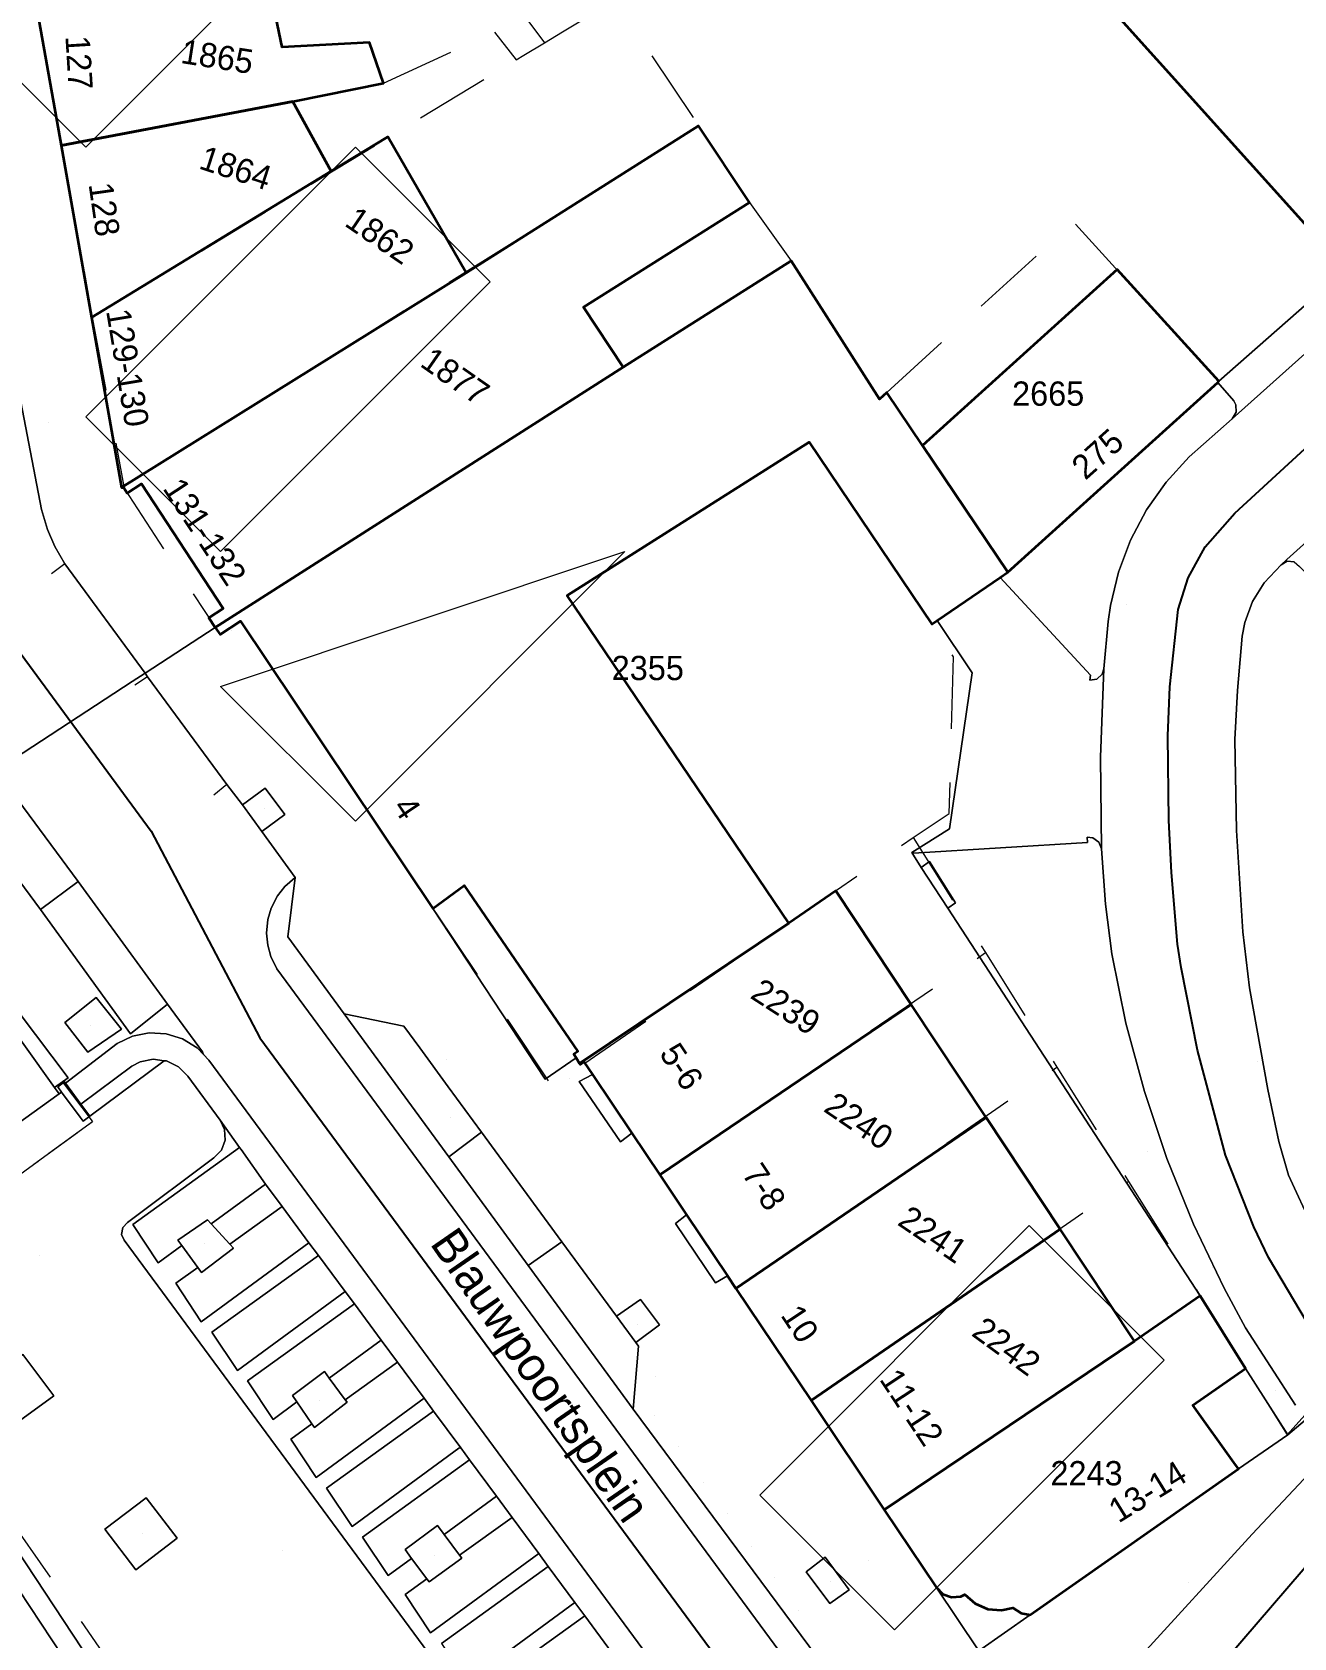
# Model space of a CAD drawing. Header units: metres. Extents: x 0 to 105485, y 0 to 425721.
# Drawn here: x 104915.5 to 104962.3, y 425472.2 to 425531.8 of the extents above; entities that cross this region are included whole.
import ezdxf
from ezdxf.enums import TextEntityAlignment as Align

# ---------------------------------------------------------------- set-up
doc = ezdxf.new("R2010")
doc.units = ezdxf.units.M
doc.header["$MEASUREMENT"] = 0
doc.linetypes.add('IE-TERREINAFSCHEIDING_KUNSTMATIG-SO', pattern=[11, 4, -1, 4, -2])
doc.linetypes.add('KG-PERCEEL-SO', pattern=[19, 5.5, -4, 5.5, -4])
for name, color, linetype, lineweight in [('B-XX-GK-KADEMUUR-G', 150, 'Continuous', 18), ('B-XX-GR-BOOM-G', 90, 'Continuous', 13), ('B-XX-GR-STRUIK-G', 90, 'Continuous', 13), ('B-XX-IE-MEUBILAIR-G', 7, 'Continuous', 18), ('B-XX-IE-MEUBILAIR_WEGMEUBILAIR-G', 7, 'Continuous', 18), ('B-XX-IE-MEUBILAIR_WEGMEUBILAIR_AFVALBAK-G', 7, 'Continuous', 18), ('B-XX-IE-TERREINAFSCHEIDING_KUNSTMATIG_HEKWERK-G', 20, 'IE-TERREINAFSCHEIDING_KUNSTMATIG-SO', 18), ('B-XX-KG-GRENS_PERCEEL-G', 150, 'KG-PERCEEL-SO', 18), ('B-XX-KG-GRENS_PERCEEL-T', 150, 'KG-PERCEEL-SO', 18), ('B-XX-OG-BEBOUWING-G', 7, 'Continuous', 35), ('B-XX-OG-BEBOUWING_HUISNUMMER-T', 7, 'Continuous', 18), ('B-XX-OG-BEBOUWING_STRAATNAAM-T', 7, 'Continuous', 18), ('B-XX-OG-BEBOUWING_TRAP-G', 7, 'Continuous', 18), ('B-XX-OG-GRENS-G', 7, 'Continuous', 18), ('B-XX-OG-TERREIN_ERF-G', 7, 'Continuous', 18), ('B-XX-OG-WATER_HAVEN-G', 170, 'Continuous', 18), ('B-XX-VH-ONVERHARD_ZAND-G', 210, 'Continuous', 18), ('B-XX-VH-OPENVERHARDING-G', 90, 'Continuous', 18), ('B-XX-VH-OPENVERHARDING_TEGEL-G', 90, 'Continuous', 18), ('B-XX-VW-MARKERING-G', 7, 'Continuous', 18)]:
    doc.layers.add(name, color=color, linetype=linetype, lineweight=lineweight)
doc.layers.add('GIS-WEGVAKKEN', color=2, linetype='Continuous')

msp = doc.modelspace()

# ---------------------------------------------------------------- linework, layer by layer
at = {"layer": 'B-XX-GK-KADEMUUR-G', "ltscale": 0.5}
for points in [[(104914.118, 425495.727), (104916.344, 425492.617), (104916.848, 425492.978), (104913.84, 425496.946)], [(104913.774, 425475.847), (104917.05, 425470.899), (104917.198, 425470.675), (104927.799, 425454.667), (104928.006, 425454.354), (104928.246, 425453.992), (104938.454, 425448.172), (104938.519, 425448.193), (104938.737, 425448.602), (104934.697, 425450.942), (104934.469, 425450.551), (104933.808, 425450.937), (104934.016, 425451.294), (104928.63, 425454.472), (104928.03, 425455.379), (104928.147, 425455.456), (104922.102, 425464.619), (104917.727, 425471.25), (104909.691, 425483.43)]]:
    msp.add_lwpolyline(points, dxfattribs=at)
at = {"layer": 'B-XX-GR-BOOM-G', "color": 0, "true_color": 0x604a38}
for points in [[(104924.113, 425502.971, 2.415), (104924.113, 425502.971, 5.215)], [(104917.679, 425494.918, 2.233), (104917.679, 425494.918, 5.033)], [(104930.868, 425493.654, 2.56), (104930.868, 425493.654, 5.36)], [(104921.907, 425486.818, 2.434), (104921.907, 425486.818, 5.234)], [(104937.965, 425483.847, 2.889), (104937.965, 425483.847, 5.689)], [(104926.184, 425481.02, 2.654), (104926.184, 425481.02, 5.454)], [(104919.621, 425476.059, 2.833), (104919.621, 425476.059, 5.633)], [(104930.438, 425475.249, 2.901), (104930.438, 425475.249, 5.701)], [(104945.134, 425474.305, 3.255), (104945.134, 425474.305, 6.055)]]:
    msp.add_polyline3d(points, dxfattribs=at)
at = {"layer": 'B-XX-GR-STRUIK-G', "ltscale": 0.5}
for points in [[(104948.495, 425500.786), (104949.482, 425499.27), (104949.768, 425499.472), (104948.793, 425501.005)], [(104936.291, 425493.107), (104935.807, 425492.84), (104937.339, 425490.605), (104937.758, 425490.92)], [(104939.786, 425487.895), (104939.375, 425487.578), (104940.86, 425485.375), (104941.299, 425485.639)]]:
    msp.add_lwpolyline(points, close=True, dxfattribs=at)
at = {"layer": 'B-XX-IE-MEUBILAIR-G', "color": 0, "true_color": 0x604a38}
for points in [[(104916.101, 425517.303, 2.209), (104916.101, 425517.303, 3.709)], [(104956.1, 425510.532, 3.638), (104956.1, 425510.532, 5.138)], [(104922.919, 425509.582, 2.379), (104922.919, 425509.582, 3.879)], [(104955.42, 425509.589, 3.601), (104955.42, 425509.589, 5.101)], [(104924.382, 425501.624, 2.432), (104924.382, 425501.624, 3.932)], [(104960.391, 425498.927, 3.509), (104960.391, 425498.927, 5.009)], [(104929.86, 425494.126, 2.512), (104929.86, 425494.126, 4.012)], [(104960.954, 425493.593, 3.418), (104960.954, 425493.593, 4.918)], [(104935.431, 425492.938, 2.718), (104935.431, 425492.938, 4.218)], [(104931.016, 425491.494, 2.549), (104931.016, 425491.494, 4.049)], [(104956.868, 425490.261, 3.498), (104956.868, 425490.261, 4.998)], [(104961.995, 425489.779, 3.373), (104961.995, 425489.779, 4.873)], [(104923.907, 425489.385, 2.4), (104923.907, 425489.385, 3.9)], [(104959.313, 425485.942, 3.346), (104959.313, 425485.942, 4.846)], [(104928.32, 425483.437, 2.595), (104928.32, 425483.437, 4.095)], [(104938.644, 425481.891, 2.948), (104938.644, 425481.891, 5.948)], [(104961.637, 425481.393, 3.303), (104961.637, 425481.393, 4.803)], [(104938.583, 425480.467, 2.95), (104938.583, 425480.467, 5.95)], [(104939.505, 425479.287, 2.993), (104939.505, 425479.287, 5.993)], [(104940.423, 425477.952, 3.002), (104940.423, 425477.952, 6.002)], [(104941.298, 425476.819, 3.057), (104941.298, 425476.819, 6.057)], [(104960.766, 425476.057, 3.263), (104960.766, 425476.057, 4.763)], [(104942.177, 425475.58, 3.115), (104942.177, 425475.58, 6.115)], [(104946.539, 425475.069, 3.279), (104946.539, 425475.069, 4.779)], [(104943.051, 425474.426, 3.16), (104943.051, 425474.426, 6.16)], [(104958.404, 425474.263, 3.293), (104958.404, 425474.263, 6.293)], [(104943.926, 425473.22, 3.203), (104943.926, 425473.22, 6.203)]]:
    msp.add_polyline3d(points, dxfattribs=at)
at = {"layer": 'B-XX-IE-MEUBILAIR_WEGMEUBILAIR-G', "color": 0, "true_color": 0x604a38}
msp.add_polyline3d([(104924.785, 425475.44, 2.936), (104924.785, 425475.44, 4.436)], dxfattribs=at)
at = {"layer": 'B-XX-IE-MEUBILAIR_WEGMEUBILAIR_AFVALBAK-G', "color": 0, "true_color": 0x604a38}
msp.add_polyline3d([(104915.783, 425486.374, 2.51), (104915.783, 425486.374, 4.01)], dxfattribs=at)
at = {"layer": 'B-XX-IE-TERREINAFSCHEIDING_KUNSTMATIG_HEKWERK-G', "ltscale": 0.5, "flags": 128}
msp.add_lwpolyline([(104916.664, 425492.796), (104917.693, 425491.425), (104917.75, 425491.348), (104910.773, 425486.268), (104910.522, 425486.085), (104910.223, 425485.867)], dxfattribs=at)
at = {"layer": 'B-XX-IE-TERREINAFSCHEIDING_KUNSTMATIG_HEKWERK-G', "color": 0, "ltscale": 0.5, "true_color": 0x8c7868}
msp.add_polyline3d([(104916.664, 425492.796, 2.351), (104917.693, 425491.425, 2.45), (104917.75, 425491.348, 2.449), (104915.424, 425489.655, 2.465), (104913.099, 425487.961, 2.472), (104910.773, 425486.268, 2.509), (104910.522, 425486.085, 2.511), (104910.223, 425485.867, 2.51)], dxfattribs=at)
at = {"layer": 'B-XX-KG-GRENS_PERCEEL-G', "ltscale": 0.5, "flags": 128}
for points in [[(104904.492, 425546.427), (104909.684, 425494.81), (104911.007, 425492.817), (104905.768, 425489.43), (104930.508, 425453.842), (104935.922, 425450.787), (104936.313, 425450.556)], [(104918.806, 425544.959), (104929.716, 425536.691), (104931.919, 425534.845), (104934.511, 425531.374)], [(104915.511, 425533.538), (104924.504, 425532.612), (104927.961, 425532.311), (104932.015, 425532.586), (104932.664, 425531.761)], [(104915.511, 425533.538), (104916.59, 425527.562)], [(104935.18, 425531.775), (104937.127, 425532.945), (104940.23, 425528.292)], [(104934.511, 425531.374), (104935.18, 425531.775)], [(104928.545, 425529.873), (104932.664, 425531.761)], [(104932.664, 425531.761), (104933.468, 425530.741)], [(104933.468, 425530.741), (104933.749, 425530.912), (104934.511, 425531.374)], [(104917.739, 425521.193), (104933.468, 425530.741)], [(104916.59, 425527.562), (104928.545, 425529.873)], [(104918.912, 425514.917), (104940.23, 425528.292)], [(104940.23, 425528.292), (104942.127, 425525.448)], [(104916.59, 425527.562), (104917.739, 425521.193)], [(104942.127, 425525.448), (104943.662, 425523.285)], [(104947.213, 425518.398), (104954.14, 425524.726), (104959.538, 425518.817)], [(104922.303, 425509.69), (104937.438, 425519.338), (104943.662, 425523.285)], [(104943.662, 425523.285), (104946.946, 425518.158), (104947.213, 425518.398)], [(104959.538, 425518.817), (104964.242, 425522.962)], [(104917.739, 425521.193), (104918.912, 425514.917)], [(104951.699, 425511.731), (104959.538, 425518.817)], [(104947.213, 425518.398), (104951.699, 425511.731)], [(104918.912, 425514.917), (104918.93, 425514.823), (104922.303, 425509.69)], [(104948.885, 425509.804), (104951.699, 425511.731)], [(104922.303, 425509.69), (104922.481, 425509.42), (104923.241, 425509.919), (104934.779, 425492.684), (104936.008, 425493.528)], [(104948.194, 425501.899), (104949.53, 425502.778), (104949.687, 425508.601), (104948.885, 425509.804)], [(104936.008, 425493.528), (104948.194, 425501.899)], [(104948.194, 425501.899), (104950.871, 425497.622)], [(104938.791, 425489.379), (104950.871, 425497.622)], [(104950.871, 425497.622), (104953.527, 425493.379)], [(104936.008, 425493.528), (104938.791, 425489.379)], [(104941.618, 425485.164), (104953.527, 425493.379)], [(104953.527, 425493.379), (104956.182, 425489.136)], [(104938.791, 425489.379), (104941.618, 425485.164)], [(104944.408, 425481.004), (104956.182, 425489.136)], [(104956.182, 425489.136), (104958.838, 425484.893)], [(104941.618, 425485.164), (104944.408, 425481.004)], [(104947.12, 425476.96), (104958.838, 425484.893)], [(104958.838, 425484.893), (104962.065, 425479.738)], [(104962.065, 425479.738), (104965.607, 425483.693)], [(104944.408, 425481.004), (104947.12, 425476.96)], [(104950.627, 425471.729), (104952.536, 425473.065), (104962.065, 425479.738)], [(104947.12, 425476.96), (104949.05, 425474.082), (104950.627, 425471.729)]]:
    msp.add_lwpolyline(points, dxfattribs=at)
at = {"layer": 'B-XX-OG-BEBOUWING-G', "ltscale": 0.5}
msp.add_lwpolyline([(104946.946, 425542.19), (104964.147, 425523.068), (104964.242, 425522.962), (104964.263, 425522.981), (104994.911, 425550.821)], dxfattribs=at)
for points in [[(104915.522, 425533.537), (104916.581, 425527.56), (104925.185, 425529.192), (104928.545, 425529.872), (104928.027, 425531.388), (104924.782, 425531.215), (104924.493, 425532.636)], [(104916.581, 425527.56), (104917.712, 425521.177), (104926.603, 425526.612), (104925.185, 425529.192)], [(104937.438, 425519.338), (104935.962, 425521.56), (104942.127, 425525.448), (104940.23, 425528.292), (104931.605, 425522.838), (104918.828, 425514.881), (104918.906, 425514.86), (104919.037, 425514.66), (104919.564, 425515.006), (104922.596, 425510.393), (104922.069, 425510.047), (104922.304, 425509.689)], [(104918.828, 425514.881), (104931.605, 425522.838), (104928.708, 425527.879), (104926.603, 425526.612), (104917.712, 425521.177)], [(104935.691, 425493.721), (104935.82, 425493.515), (104943.577, 425498.716), (104935.357, 425510.865), (104944.338, 425516.56), (104948.885, 425509.804), (104949.084, 425509.94), (104951.424, 425511.543), (104951.699, 425511.731), (104948.533, 425516.436), (104947.213, 425518.398), (104946.946, 425518.158), (104943.662, 425523.285), (104937.438, 425519.338), (104922.304, 425509.689), (104922.481, 425509.42), (104923.241, 425509.919), (104930.379, 425499.256), (104931.536, 425500.116), (104935.751, 425493.953), (104935.603, 425493.862)], [(104959.489, 425518.773), (104959.538, 425518.817), (104955.755, 425522.958), (104948.533, 425516.436), (104951.699, 425511.731)], [(104948.123, 425495.701), (104945.325, 425499.921), (104943.577, 425498.716), (104935.82, 425493.515), (104935.844, 425493.477), (104935.981, 425493.569), (104936.291, 425493.107), (104937.758, 425490.92), (104938.791, 425489.379)], [(104950.905, 425491.507), (104948.123, 425495.701), (104938.791, 425489.379), (104939.786, 425487.895), (104941.299, 425485.639), (104941.618, 425485.164)], [(104953.65, 425487.367), (104950.905, 425491.507), (104941.618, 425485.164), (104944.408, 425481.004)], [(104956.409, 425483.207), (104953.65, 425487.367), (104944.408, 425481.004), (104947.12, 425476.96)], [(104947.12, 425476.96), (104949.05, 425474.082), (104949.291, 425473.829), (104949.618, 425473.709), (104949.966, 425473.745), (104950.106, 425473.81), (104950.491, 425473.475), (104950.961, 425473.275), (104951.469, 425473.23), (104951.896, 425473.317), (104952.205, 425473.118), (104952.536, 425473.065), (104960.256, 425478.471), (104960.084, 425478.712), (104958.57, 425480.841), (104960.526, 425482.196), (104958.838, 425484.893), (104956.409, 425483.207)]]:
    msp.add_lwpolyline(points, close=True, dxfattribs=at)
at = {"layer": 'B-XX-OG-BEBOUWING_TRAP-G', "ltscale": 0.5}
msp.add_lwpolyline([(104931.536, 425500.116), (104930.379, 425499.256), (104934.537, 425492.931), (104935.691, 425493.721), (104935.603, 425493.862), (104935.751, 425493.953)], close=True, dxfattribs=at)
at = {"layer": 'B-XX-OG-GRENS-G'}
for points in [[(104912.5, 425537.5, 2.284), (104927.5, 425537.5, 2.871), (104917.5, 425527.5, 2.417), (104912.5, 425532.5, 2.238)], [(104927.5, 425527.5, 2.744), (104932.5, 425522.5, 2.827), (104922.5, 425512.5, 2.415), (104917.5, 425517.5, 2.297)], [(104937.5, 425512.5, 3.511), (104927.5, 425502.5, 2.572), (104922.5, 425507.5, 2.378)], [(104952.5, 425487.5, 3.581), (104957.5, 425482.5, 3.387), (104947.5, 425472.5, 3.377), (104942.5, 425477.5, 3.111)]]:
    msp.add_polyline3d(points, close=True, dxfattribs=at)
at = {"layer": 'B-XX-OG-TERREIN_ERF-G', "ltscale": 0.5}
msp.add_lwpolyline([(104924.493, 425532.636), (104924.782, 425531.215), (104928.027, 425531.388), (104928.545, 425529.872), (104925.185, 425529.192), (104926.603, 425526.612), (104928.708, 425527.879), (104931.605, 425522.838), (104940.23, 425528.292), (104942.127, 425525.448), (104935.962, 425521.56), (104937.438, 425519.338), (104943.662, 425523.285), (104946.946, 425518.158), (104947.213, 425518.398), (104948.533, 425516.436), (104955.755, 425522.958), (104959.538, 425518.817), (104964.242, 425522.962), (104964.147, 425523.068), (104946.946, 425542.19)], dxfattribs=at)
for points in [[(104949.482, 425499.27), (104948.495, 425500.786), (104948.138, 425501.335), (104949.537, 425502.215), (104950.387, 425507.999), (104949.084, 425509.94), (104948.885, 425509.804), (104944.338, 425516.56), (104935.357, 425510.865), (104943.577, 425498.716), (104945.325, 425499.921), (104948.123, 425495.701), (104950.905, 425491.507), (104953.65, 425487.367), (104956.409, 425483.207), (104958.838, 425484.893)], [(104960.526, 425482.196), (104958.57, 425480.841), (104960.084, 425478.712), (104960.256, 425478.471), (104962.092, 425479.736)]]:
    msp.add_lwpolyline(points, close=True, dxfattribs=at)
at = {"layer": 'B-XX-OG-WATER_HAVEN-G', "ltscale": 0.5}
for points in [[(104909.211, 425487.146), (104916.515, 425492.383), (104916.344, 425492.617), (104914.118, 425495.727)], [(104963.113, 425443.168), (104961.67, 425442.328), (104960.846, 425443.794), (104960.744, 425443.897), (104959.745, 425443.35), (104956.934, 425441.81), (104953.381, 425439.865), (104953.409, 425439.769), (104953.007, 425439.521), (104949.488, 425441.653), (104946.704, 425443.257), (104946.042, 425443.642), (104939.165, 425447.817), (104938.519, 425448.193), (104938.454, 425448.172), (104928.246, 425453.992), (104928.006, 425454.354), (104927.799, 425454.667), (104917.198, 425470.675), (104917.05, 425470.899), (104913.774, 425475.847)]]:
    msp.add_lwpolyline(points, dxfattribs=at)
at = {"layer": 'B-XX-VH-ONVERHARD_ZAND-G', "ltscale": 0.5}
for points in [[(104923.309, 425503.107), (104924.024, 425502.119), (104924.885, 425502.751), (104924.156, 425503.727)], [(104917.578, 425493.925), (104918.823, 425494.787), (104917.889, 425495.962), (104916.717, 425495.03)], [(104922.156, 425487.559), (104922.017, 425487.71), (104920.916, 425486.955), (104921.062, 425486.755), (104921.653, 425485.943), (104921.786, 425485.761), (104922.981, 425486.661), (104922.848, 425486.805)], [(104937.181, 425484.14), (104937.902, 425483.155), (104938.778, 425483.821), (104938.083, 425484.76)], [(104913.641, 425481.581), (104914.774, 425480.054), (104916.31, 425481.183), (104915.161, 425482.717)], [(104927.125, 425481.037), (104926.527, 425481.835), (104926.354, 425482.08), (104925.162, 425481.196), (104925.329, 425480.954), (104925.888, 425480.145), (104925.986, 425480.004), (104927.192, 425480.948)], [(104918.201, 425476.234), (104919.361, 425474.73), (104920.886, 425475.899), (104919.738, 425477.394)], [(104930.794, 425476.039), (104930.546, 425476.37), (104929.343, 425475.481), (104929.588, 425475.154), (104930.156, 425474.397), (104930.242, 425474.282), (104931.45, 425475.163), (104931.368, 425475.272)], [(104945.1, 425473.478), (104945.813, 425473.992), (104944.929, 425475.197), (104944.221, 425474.655)]]:
    msp.add_lwpolyline(points, close=True, dxfattribs=at)
at = {"layer": 'B-XX-VH-OPENVERHARDING-G', "ltscale": 0.5}
for points in [[(104915.084, 425518.055), (104915.855, 425514.063), (104916.079, 425513.314), (104916.355, 425512.687), (104916.724, 425512.041), (104919.698, 425507.989), (104922.304, 425509.689), (104922.069, 425510.047), (104922.596, 425510.393), (104919.564, 425515.006), (104919.037, 425514.66), (104918.906, 425514.86), (104918.828, 425514.881), (104917.712, 425521.177), (104916.581, 425527.56), (104915.522, 425533.537), (104914.538, 425539.091), (104915.751, 425541.835), (104915.776, 425541.86), (104914.166, 425543.113)], [(104965.528, 425522.342), (104960.024, 425517.426), (104958.428, 425516.016), (104957.575, 425515.079), (104956.847, 425514.043), (104956.255, 425512.923), (104955.809, 425511.737), (104955.516, 425510.505), (104955.432, 425509.909), (104955.269, 425508.148), (104955.145, 425504.874), (104955.185, 425501.468), (104955.329, 425499.421), (104955.557, 425497.584), (104956.085, 425495.011), (104956.769, 425492.475), (104957.606, 425489.985), (104958.593, 425487.551), (104959.726, 425485.181), (104960.527, 425483.701), (104962.371, 425480.84)], [(104914.163, 425504.381), (104919.218, 425507.677), (104919.698, 425507.989), (104916.724, 425512.041), (104916.355, 425512.687), (104916.079, 425513.314), (104915.855, 425514.063), (104915.084, 425518.055)], [(104963.018, 425487.419), (104962.122, 425489.367), (104961.758, 425490.619), (104961.346, 425492.548), (104960.665, 425496.311), (104960.426, 425498.397), (104960.189, 425502.149), (104960.122, 425505.529), (104960.219, 425507.344), (104960.402, 425509.36), (104960.501, 425509.874), (104960.783, 425510.643), (104961.208, 425511.343), (104961.84, 425512.01), (104962.06, 425512.209), (104966.506, 425516.214)], [(104962.328, 425512.115), (104962.067, 425512.139), (104961.84, 425512.01), (104961.208, 425511.343), (104960.783, 425510.643), (104960.501, 425509.874), (104960.402, 425509.36), (104960.219, 425507.344), (104960.122, 425505.529), (104960.189, 425502.149), (104960.426, 425498.397), (104960.665, 425496.311), (104961.346, 425492.548), (104961.758, 425490.619), (104962.122, 425489.367), (104963.018, 425487.419)], [(104962.737, 425480.285), (104962.092, 425479.736), (104960.256, 425478.471), (104952.536, 425473.065), (104950.627, 425471.729), (104949.05, 425474.082), (104947.12, 425476.96), (104944.408, 425481.004), (104941.618, 425485.164), (104941.299, 425485.639), (104940.86, 425485.375), (104939.375, 425487.578), (104939.786, 425487.895), (104938.791, 425489.379), (104937.758, 425490.92), (104937.339, 425490.605), (104935.807, 425492.84), (104936.291, 425493.107), (104935.981, 425493.569), (104935.844, 425493.477), (104935.82, 425493.515), (104935.691, 425493.721), (104934.537, 425492.931), (104930.379, 425499.256), (104923.241, 425509.919), (104922.481, 425509.42), (104922.304, 425509.689), (104919.698, 425507.989), (104919.794, 425507.858), (104922.727, 425503.86), (104923.309, 425503.107), (104924.156, 425503.727), (104924.885, 425502.751), (104924.024, 425502.119), (104925.264, 425500.406), (104924.992, 425498.206), (104927.084, 425495.352), (104929.299, 425494.892), (104929.89, 425494.086), (104930.944, 425492.648), (104932.183, 425490.958), (104935.162, 425486.895), (104937.181, 425484.14), (104938.083, 425484.76), (104938.778, 425483.821), (104937.902, 425483.155), (104937.999, 425483.023), (104937.808, 425480.687), (104945.823, 425469.889)], [(104946.043, 425467.889), (104924.59, 425497.026), (104924.365, 425497.479), (104924.247, 425497.905), (104924.205, 425498.346), (104924.253, 425498.849), (104924.377, 425499.274), (104924.608, 425499.724), (104924.881, 425500.072), (104925.067, 425500.235), (104925.264, 425500.406), (104924.024, 425502.119), (104923.309, 425503.107), (104922.727, 425503.86), (104919.794, 425507.858), (104919.698, 425507.989), (104919.218, 425507.677), (104914.163, 425504.381), (104917.217, 425500.267), (104920.535, 425495.705), (104921.83, 425493.943), (104921.861, 425493.843), (104922.062, 425493.632), (104945.605, 425461.678)], [(104913.84, 425496.946), (104916.848, 425492.978), (104916.344, 425492.617), (104916.515, 425492.383), (104916.603, 425492.446), (104916.457, 425492.644), (104916.664, 425492.796), (104916.707, 425492.828), (104916.743, 425492.779), (104918.667, 425494.246), (104919.231, 425494.52), (104919.851, 425494.646), (104920.484, 425494.614), (104921.088, 425494.424), (104921.625, 425494.09), (104921.861, 425493.843), (104921.83, 425493.943), (104920.535, 425495.705), (104919.155, 425494.608), (104915.821, 425499.221), (104912.706, 425503.431)], [(104962.371, 425480.84), (104960.527, 425483.701), (104959.726, 425485.181), (104958.593, 425487.551), (104957.606, 425489.985), (104956.769, 425492.475), (104956.085, 425495.011), (104955.557, 425497.584), (104955.329, 425499.421), (104955.185, 425501.468), (104955.082, 425501.725), (104954.857, 425501.886), (104954.649, 425501.91), (104954.656, 425501.712), (104948.204, 425501.314), (104948.138, 425501.335), (104948.495, 425500.786), (104948.793, 425501.005), (104949.768, 425499.472), (104949.482, 425499.27), (104958.838, 425484.893), (104960.526, 425482.196), (104962.092, 425479.736), (104962.737, 425480.285)], [(104945.823, 425469.889), (104937.808, 425480.687), (104933.91, 425486.017), (104930.966, 425490.043), (104927.084, 425495.352), (104924.992, 425498.206), (104925.264, 425500.406), (104925.067, 425500.235), (104924.881, 425500.072), (104924.608, 425499.724), (104924.377, 425499.274), (104924.253, 425498.849), (104924.205, 425498.346), (104924.247, 425497.905), (104924.365, 425497.479), (104924.59, 425497.026), (104946.043, 425467.889)], [(104945.605, 425461.678), (104922.062, 425493.632), (104921.861, 425493.843), (104921.625, 425494.09), (104921.088, 425494.424), (104920.484, 425494.614), (104919.851, 425494.646), (104919.231, 425494.52), (104918.667, 425494.246), (104916.743, 425492.779), (104917.314, 425492.003), (104919.209, 425493.411), (104919.52, 425493.571), (104920.003, 425493.667), (104920.404, 425493.615), (104920.491, 425493.604), (104920.933, 425493.389), (104921.284, 425493.044), (104922.479, 425491.41), (104923.205, 425490.399), (104923.266, 425490.316), (104924.166, 425489.036), (104924.785, 425488.201), (104925.779, 425486.862), (104926.126, 425486.394), (104927.12, 425485.054), (104927.463, 425484.592), (104928.457, 425483.252), (104929.061, 425482.433), (104930.052, 425481.091), (104930.399, 425480.616), (104931.409, 425479.253), (104931.74, 425478.804), (104932.73, 425477.463), (104933.313, 425476.674), (104934.303, 425475.333), (104934.654, 425474.858), (104935.643, 425473.515), (104936.012, 425473.018), (104937.004, 425471.678)], [(104932.475, 425468.573), (104918.919, 425486.953), (104918.825, 425487.168), (104918.868, 425487.425), (104919.051, 425487.611), (104922.255, 425490.006), (104922.528, 425490.293), (104922.666, 425490.664), (104922.647, 425491.06), (104922.479, 425491.41), (104921.284, 425493.044), (104920.933, 425493.389), (104920.491, 425493.604), (104920.404, 425493.615), (104917.646, 425491.552), (104917.398, 425491.366), (104917.289, 425491.514), (104916.603, 425492.446), (104916.515, 425492.383), (104909.211, 425487.146)], [(104930.69, 425471.999), (104934.654, 425474.858), (104934.303, 425475.333), (104930.293, 425472.386), (104929.346, 425473.813), (104930.156, 425474.397), (104929.588, 425475.154), (104928.714, 425474.512), (104927.768, 425475.939), (104931.74, 425478.804), (104931.409, 425479.253), (104931.342, 425479.239), (104927.382, 425476.33), (104926.435, 425477.757), (104930.399, 425480.616), (104930.052, 425481.091), (104926.047, 425478.149), (104925.1, 425479.577), (104925.888, 425480.145), (104925.329, 425480.954), (104924.449, 425480.308), (104923.502, 425481.736), (104927.463, 425484.592), (104927.12, 425485.054), (104923.125, 425482.119), (104922.178, 425483.547), (104926.126, 425486.394), (104925.779, 425486.862), (104921.785, 425483.928), (104920.838, 425485.356), (104921.653, 425485.943), (104921.062, 425486.755), (104920.186, 425486.112), (104919.24, 425487.539), (104923.205, 425490.399), (104922.479, 425491.41), (104922.647, 425491.06), (104922.666, 425490.664), (104922.528, 425490.293), (104922.255, 425490.006), (104919.051, 425487.611), (104918.868, 425487.425), (104918.825, 425487.168), (104918.919, 425486.953), (104932.475, 425468.573)], [(104909.691, 425483.43), (104917.727, 425471.25)], [(104956.447, 425471.332), (104960.766, 425476.057), (104962.684, 425478.091)], [(104932.049, 425470.16), (104936.012, 425473.018), (104935.643, 425473.515), (104931.636, 425470.571)]]:
    msp.add_lwpolyline(points, dxfattribs=at)
for points in [[(104965.528, 425522.342), (104965.354, 425522.257), (104965.06, 425522.256), (104964.807, 425522.406), (104964.263, 425522.981), (104964.242, 425522.962), (104959.538, 425518.817), (104959.489, 425518.773), (104960.091, 425518.096), (104960.167, 425517.945), (104960.171, 425517.665), (104960.024, 425517.426)], [(104955.269, 425508.148), (104955.432, 425509.909), (104955.516, 425510.505), (104955.809, 425511.737), (104956.255, 425512.923), (104956.847, 425514.043), (104957.575, 425515.079), (104958.428, 425516.016), (104960.024, 425517.426), (104960.171, 425517.665), (104960.167, 425517.945), (104960.091, 425518.096), (104959.489, 425518.773), (104951.699, 425511.731), (104951.424, 425511.543), (104954.768, 425507.911), (104954.745, 425507.726), (104955.01, 425507.766), (104955.207, 425507.947)], [(104967.842, 425514.173), (104967.899, 425514.227), (104966.628, 425515.618), (104966.534, 425515.526), (104966.441, 425515.663), (104966.395, 425515.948), (104966.506, 425516.214), (104962.06, 425512.209), (104961.84, 425512.01), (104962.067, 425512.139), (104962.328, 425512.115), (104962.528, 425511.946), (104963.948, 425510.482)], [(104955.269, 425508.148), (104955.207, 425507.947), (104955.01, 425507.766), (104954.745, 425507.726), (104954.768, 425507.911), (104951.424, 425511.543), (104949.084, 425509.94), (104950.387, 425507.999), (104949.537, 425502.215), (104948.138, 425501.335), (104948.204, 425501.314), (104954.656, 425501.712), (104954.649, 425501.91), (104954.857, 425501.886), (104955.082, 425501.725), (104955.185, 425501.468), (104955.145, 425504.874)], [(104914.163, 425504.381), (104913.46, 425505.328), (104912.049, 425504.318), (104912.706, 425503.431), (104915.821, 425499.221), (104917.217, 425500.267)], [(104917.217, 425500.267), (104915.821, 425499.221), (104919.155, 425494.608), (104920.535, 425495.705)], [(104931.536, 425500.116), (104930.379, 425499.256), (104934.537, 425492.931), (104935.691, 425493.721), (104935.603, 425493.862), (104935.751, 425493.953)], [(104917.578, 425493.925), (104916.717, 425495.03), (104917.889, 425495.962), (104918.823, 425494.787)], [(104929.89, 425494.086), (104929.299, 425494.892), (104927.084, 425495.352), (104930.966, 425490.043), (104932.183, 425490.958), (104930.944, 425492.648)], [(104920.404, 425493.615), (104920.003, 425493.667), (104919.52, 425493.571), (104919.209, 425493.411), (104917.314, 425492.003), (104917.646, 425491.552)], [(104916.743, 425492.779), (104916.707, 425492.828), (104916.664, 425492.796), (104916.457, 425492.644), (104916.603, 425492.446), (104917.289, 425491.514), (104917.398, 425491.366), (104917.646, 425491.552), (104917.314, 425492.003)], [(104932.183, 425490.958), (104930.966, 425490.043), (104933.91, 425486.017), (104935.162, 425486.895)], [(104924.166, 425489.036), (104923.266, 425490.316), (104923.205, 425490.399), (104919.24, 425487.539), (104920.186, 425486.112), (104921.062, 425486.755), (104920.916, 425486.955), (104922.017, 425487.71), (104922.156, 425487.559)], [(104924.785, 425488.201), (104924.166, 425489.036), (104922.156, 425487.559), (104922.848, 425486.805)], [(104925.779, 425486.862), (104924.785, 425488.201), (104922.848, 425486.805), (104922.981, 425486.661), (104921.786, 425485.761), (104921.653, 425485.943), (104920.838, 425485.356), (104921.785, 425483.928)], [(104937.181, 425484.14), (104935.162, 425486.895), (104933.91, 425486.017), (104937.808, 425480.687), (104937.999, 425483.023), (104937.902, 425483.155)], [(104927.12, 425485.054), (104926.126, 425486.394), (104922.178, 425483.547), (104923.125, 425482.119)], [(104928.457, 425483.252), (104927.463, 425484.592), (104923.502, 425481.736), (104924.449, 425480.308), (104925.329, 425480.954), (104925.162, 425481.196), (104926.354, 425482.08), (104926.527, 425481.835)], [(104929.061, 425482.433), (104928.457, 425483.252), (104926.527, 425481.835), (104927.125, 425481.037)], [(104967.294, 425483.125), (104962.684, 425478.091), (104960.766, 425476.057), (104956.447, 425471.332), (104955.446, 425470.189), (104953.843, 425468.385), (104957.728, 425464.795), (104958.025, 425465.588), (104958.465, 425466.311), (104959.214, 425467.241), (104960.185, 425468.442), (104962.926, 425471.553), (104965.126, 425473.798), (104967.24, 425475.807), (104969.78, 425478.106), (104968.52, 425480.596)], [(104913.641, 425481.581), (104915.161, 425482.717), (104916.31, 425481.183), (104914.774, 425480.054)], [(104930.052, 425481.091), (104929.061, 425482.433), (104927.125, 425481.037), (104927.192, 425480.948), (104925.986, 425480.004), (104925.888, 425480.145), (104925.1, 425479.577), (104926.047, 425478.149)], [(104931.409, 425479.253), (104930.399, 425480.616), (104926.435, 425477.757), (104927.382, 425476.33), (104931.342, 425479.239)], [(104932.73, 425477.463), (104931.74, 425478.804), (104927.768, 425475.939), (104928.714, 425474.512), (104929.588, 425475.154), (104929.343, 425475.481), (104930.546, 425476.37), (104930.794, 425476.039)], [(104918.201, 425476.234), (104919.738, 425477.394), (104920.886, 425475.899), (104919.361, 425474.73)], [(104933.313, 425476.674), (104932.73, 425477.463), (104930.794, 425476.039), (104931.368, 425475.272)], [(104934.303, 425475.333), (104933.313, 425476.674), (104931.368, 425475.272), (104931.45, 425475.163), (104930.242, 425474.282), (104930.156, 425474.397), (104929.346, 425473.813), (104930.293, 425472.386)], [(104945.1, 425473.478), (104944.221, 425474.655), (104944.929, 425475.197), (104945.813, 425473.992)], [(104935.643, 425473.515), (104934.654, 425474.858), (104930.69, 425471.999), (104931.636, 425470.571)], [(104937.004, 425471.678), (104936.012, 425473.018), (104932.049, 425470.16), (104932.995, 425468.732)]]:
    msp.add_lwpolyline(points, close=True, dxfattribs=at)
at = {"layer": 'B-XX-VH-OPENVERHARDING_TEGEL-G', "ltscale": 0.5}
msp.add_lwpolyline([(104950.491, 425473.475), (104950.106, 425473.81), (104949.966, 425473.745), (104949.618, 425473.709), (104949.291, 425473.829), (104949.05, 425474.082), (104950.627, 425471.729), (104952.536, 425473.065), (104952.205, 425473.118), (104951.896, 425473.317), (104951.469, 425473.23), (104950.961, 425473.275)], close=True, dxfattribs=at)
at = {"layer": 'B-XX-VW-MARKERING-G', "color": 0, "ltscale": 0.5, "true_color": 0x808080}
for points in [[(104916.724, 425512.041, 2.208), (104916.232, 425511.674, 2.213)], [(104919.794, 425507.858, 2.267), (104919.322, 425507.538, 2.27)], [(104922.727, 425503.86, 2.35), (104922.252, 425503.463, 2.375)]]:
    msp.add_polyline3d(points, dxfattribs=at)
at = {"layer": 'GIS-WEGVAKKEN'}
for points in [[(104964.925, 425478.484), (104963.29, 425483.09), (104961.38, 425486.32), (104960.83, 425487.45), (104959.78, 425490.11), (104958.74, 425494.01), (104958.14, 425497.07), (104958, 425497.94), (104957.77, 425500.6), (104957.68, 425502.52), (104957.64, 425505.66), (104957.72, 425507.48), (104958.02, 425510.35), (104958.4, 425511.52), (104959.02, 425512.67), (104960.12, 425513.92), (104963.8, 425517.3), (104966.59, 425519.79), (104969.97, 425522.41), (104995.92, 425545.68)], [(104908.754, 425540.749), (104908.46, 425539.76), (104908.3, 425537.99), (104908.51, 425535.44), (104911.88, 425516.12), (104912.19, 425514.61), (104913.37, 425511.21), (104915.1, 425508.69), (104919.92, 425502.13), (104923.96, 425494.46), (104944.56, 425466.52), (104952.227, 425460.433)], [(104952.227, 425460.433), (104955.54, 425466.18), (104957.58, 425468.83), (104963.19, 425475.36), (104964.16, 425476.78), (104964.925, 425478.484)]]:
    msp.add_lwpolyline(points, dxfattribs=at)

# ---------------------------------------------------------------- texts
at = {"layer": 'B-XX-KG-GRENS_PERCEEL-T'}
for s, rotation, p in [('1865', 351.1, (104922.378, 425530.863)), ('1864', 342, (104923.064, 425526.732)), ('1862', 325.7, (104928.414, 425524.228)), ('1877', 325.1, (104931.211, 425519.005)), ('2239', 327.2, (104943.473, 425495.617)), ('2240', 325.7, (104946.185, 425491.38)), ('2241', 326, (104948.93, 425487.173)), ('2242', 323.9, (104951.661, 425483.02))]:
    msp.add_text(s, height=0.9, rotation=rotation, dxfattribs=at).set_placement(p, align=Align.MIDDLE_CENTER)
for s, p in [('2665', (104953.201, 425518.359)), ('2355', (104938.348, 425508.181)), ('2243', (104954.624, 425478.312))]:
    msp.add_text(s, height=0.9, dxfattribs=at).set_placement(p, align=Align.MIDDLE_CENTER)
at = {"layer": 'B-XX-OG-BEBOUWING_HUISNUMMER-T'}
for s, rotation, p in [('127', 273.5, (104917.253, 425530.637)), ('128', 278.1, (104918.188, 425525.196)), ('129-130', 279.4, (104919.056, 425519.321)), ('275', 41.8, (104955.03, 425516.126)), ('131-132', 303.3, (104921.919, 425513.243)), ('4', 304, (104929.422, 425502.996)), ('5-6', 303.6, (104939.606, 425493.401)), ('7-8', 303.6, (104942.67, 425488.938)), ('10', 303.6, (104943.996, 425483.861)), ('11-12', 303.6, (104948.142, 425480.764)), ('13-14', 31.7, (104956.884, 425477.633))]:
    msp.add_text(s, height=0.9, rotation=rotation, dxfattribs=at).set_placement(p, align=Align.MIDDLE_CENTER)
at = {"layer": 'B-XX-OG-BEBOUWING_STRAATNAAM-T'}
msp.add_text('Blauwpoortsplein', height=1.25, rotation=304.7, dxfattribs=at).set_placement((104934.379, 425481.955), align=Align.MIDDLE_CENTER)

doc.saveas('drawing.dxf')
